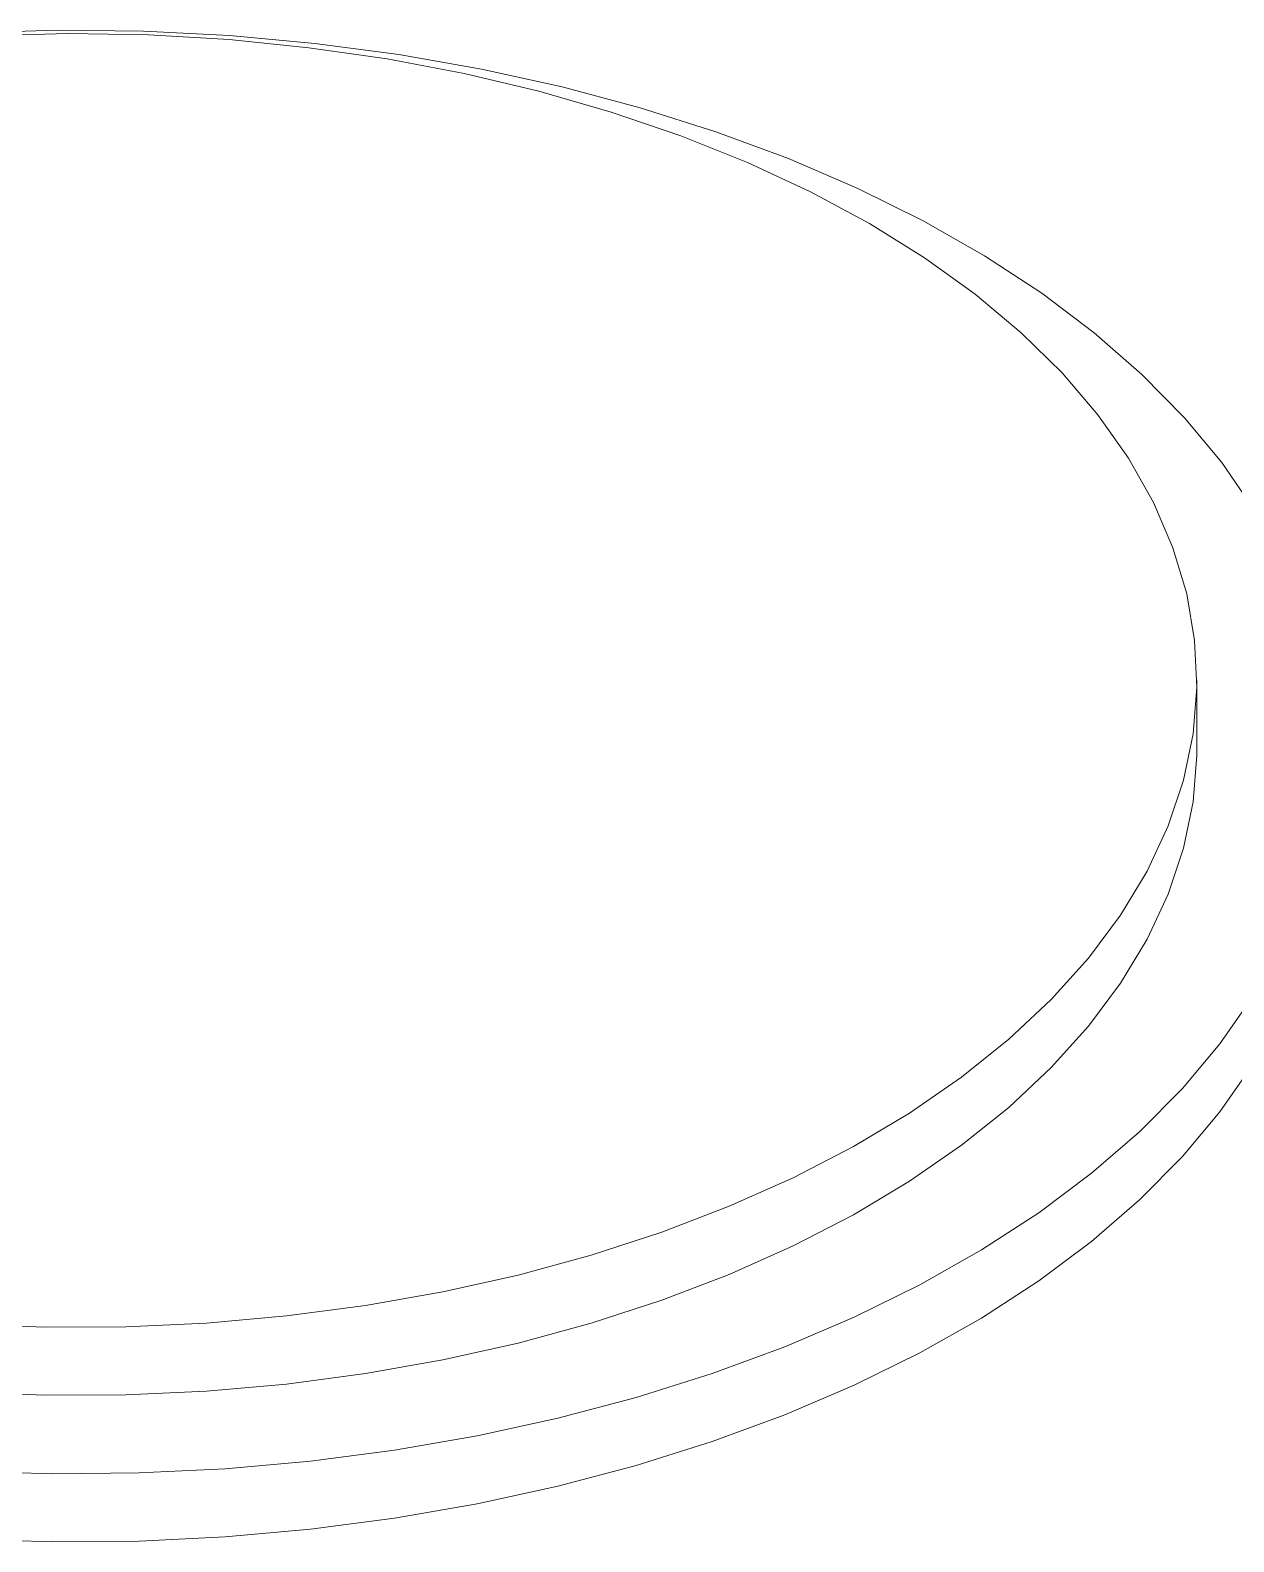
# Model space of a CAD drawing. Header units: millimetres. Extents: x -331 to 5585, y -2655 to 1513.
# Drawn here: x 4988 to 5060.3, y 349.3 to 440 of the extents above; entities that cross this region are included whole.
import ezdxf

# ---------------------------------------------------------------- set-up
doc = ezdxf.new("R2010")
doc.units = ezdxf.units.MM

msp = doc.modelspace()

# ---------------------------------------------------------------- linework, layer by layer
at = {"color": 7, "linetype": 'Continuous', "lineweight": 15}
msp.add_line((5058.046, 396.91), (5058.046, 400.992), dxfattribs=at)
at = {"color": 7, "linetype": 'Continuous', "lineweight": 15, "flags": 128}
for points in [[(4985.453, 439.668), (4990.301, 439.792), (4995.152, 439.713), (4999.981, 439.432), (5004.761, 438.951), (5009.47, 438.272), (5014.081, 437.398), (5018.571, 436.335), (5022.916, 435.087), (5027.094, 433.662), (5031.083, 432.067), (5034.863, 430.309), (5038.412, 428.398), (5041.714, 426.345), (5044.75, 424.16), (5047.505, 421.853), (5049.965, 419.438), (5052.117, 416.927), (5053.949, 414.333), (5055.452, 411.669), (5056.618, 408.949), (5057.441, 406.188), (5057.917, 403.4), (5058.043, 400.6), (5057.819, 397.801), (5057.245, 395.019), (5056.325, 392.268), (5055.064, 389.563), (5053.468, 386.917), (5051.545, 384.345), (5049.306, 381.859), (5046.762, 379.473), (5043.927, 377.2), (5040.814, 375.05), (5037.442, 373.036), (5033.826, 371.167), (5029.986, 369.454), (5025.941, 367.905), (5021.714, 366.529), (5017.326, 365.333), (5012.8, 364.322), (5008.159, 363.503), (5003.428, 362.879), (4998.631, 362.453), (4993.793, 362.229), (4988.941, 362.207), (4984.098, 362.387)], [(5033.549, 432.294), (5029.194, 433.91), (5024.657, 435.349), (5019.958, 436.604), (5015.12, 437.669), (5010.167, 438.539), (5005.121, 439.209), (5000.007, 439.677), (4994.85, 439.94), (4989.674, 439.997), (4984.503, 439.847)], [(5061.454, 411.285), (5059.544, 414.063), (5057.306, 416.758), (5054.751, 419.357), (5051.891, 421.849), (5048.741, 424.221), (5045.315, 426.462), (5041.629, 428.561), (5037.701, 430.508), (5033.549, 432.294)], [(5058.046, 396.91), (5058.043, 396.517), (5057.819, 393.718), (5057.245, 390.936), (5056.325, 388.185), (5055.064, 385.48), (5053.468, 382.834), (5051.545, 380.262), (5049.306, 377.776), (5046.762, 375.391), (5043.927, 373.117), (5040.814, 370.967), (5037.442, 368.953), (5033.826, 367.084), (5029.986, 365.371), (5025.941, 363.823), (5021.714, 362.446), (5017.326, 361.25), (5012.8, 360.239), (5008.159, 359.42), (5003.428, 358.796), (4998.631, 358.371), (4993.793, 358.146), (4988.941, 358.124), (4984.098, 358.304)], [(4984.235, 353.577), (4989.405, 353.417), (4994.582, 353.463), (4999.741, 353.715), (5004.858, 354.172), (5009.907, 354.832), (5014.866, 355.692), (5019.71, 356.747), (5024.417, 357.992), (5028.964, 359.422), (5033.329, 361.029), (5037.491, 362.807), (5041.431, 364.746), (5045.13, 366.837), (5048.57, 369.071), (5051.735, 371.436), (5054.61, 373.922), (5057.181, 376.516), (5059.436, 379.207), (5061.363, 381.98)], [(4984.235, 349.494), (4989.405, 349.334), (4994.582, 349.38), (4999.741, 349.633), (5004.858, 350.09), (5009.907, 350.75), (5014.866, 351.609), (5019.71, 352.664), (5024.417, 353.909), (5028.964, 355.339), (5033.329, 356.946), (5037.491, 358.724), (5041.431, 360.663), (5045.13, 362.754), (5048.57, 364.988), (5051.735, 367.353), (5054.61, 369.839), (5057.181, 372.433), (5059.436, 375.124), (5061.363, 377.898)]]:
    msp.add_lwpolyline(points, dxfattribs=at)

doc.saveas('drawing.dxf')
